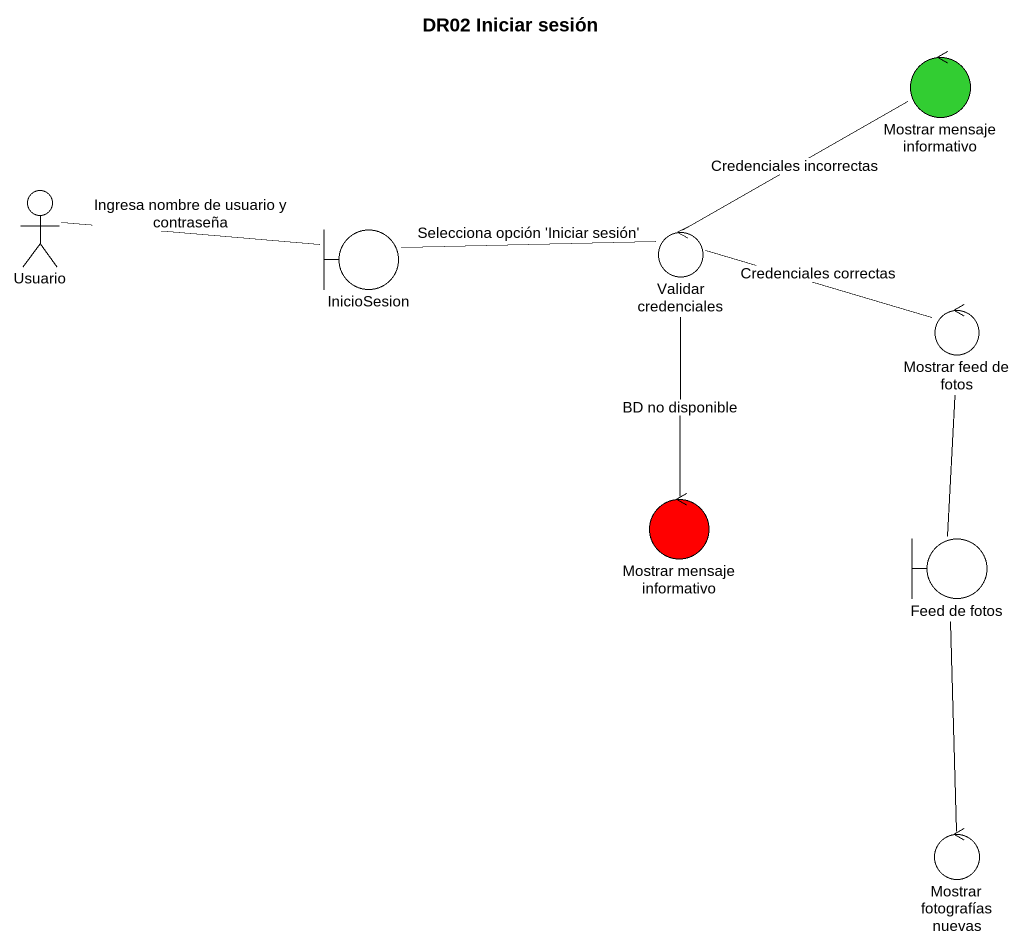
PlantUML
@startuml
title DR02 Iniciar sesión
control "Mostrar mensaje informativo" as Mostrar_mensaje_informativo #32CD32
actor Usuario
boundary InicioSesion
control "Validar credenciales" as Validar_credenciales
control "Mostrar feed de fotos" as Mostrar_feed_de_fotos
control "Mostrar mensaje informativo" as Mostrar_mensaje_informativo_2 #FF0000
boundary "Feed de fotos" as Feed_de_fotos
control "Mostrar fotografías nuevas" as Mostrar_fotografías_nuevas
Usuario -right- InicioSesion : Ingresa nombre de usuario y contraseña
InicioSesion -right- Validar_credenciales : Selecciona opción 'Iniciar sesión'
Validar_credenciales -up- Mostrar_mensaje_informativo : Credenciales incorrectas
Validar_credenciales -- Mostrar_mensaje_informativo_2 : BD no disponible
Mostrar_feed_de_fotos -left- Validar_credenciales : Credenciales correctas
Mostrar_feed_de_fotos -- Feed_de_fotos
Feed_de_fotos -- Mostrar_fotografías_nuevas
@enduml
